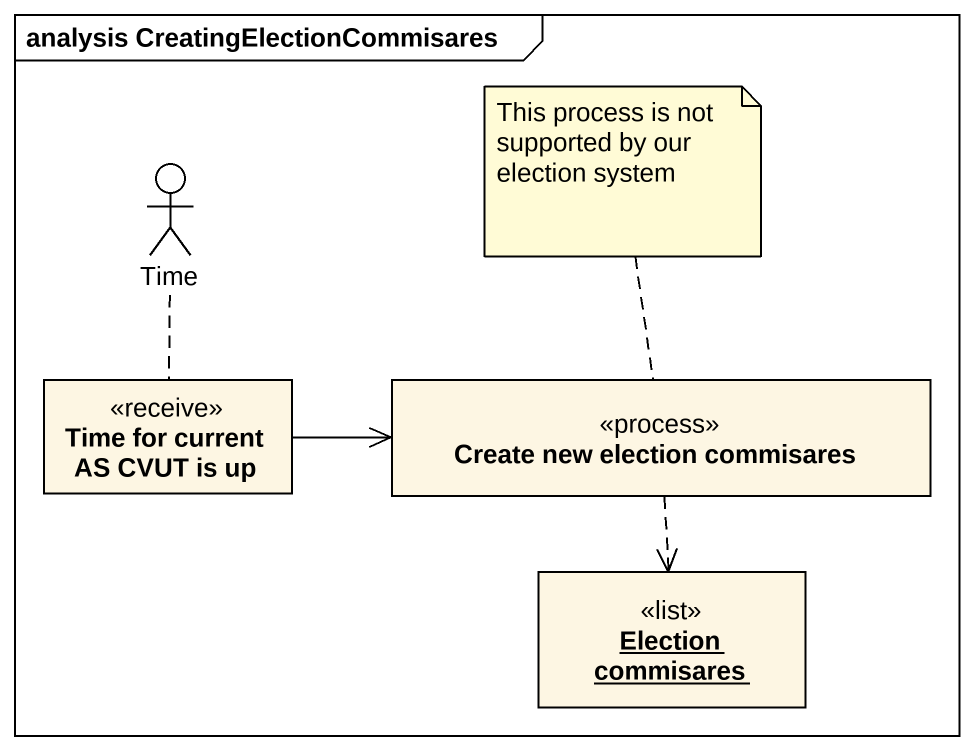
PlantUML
@startuml
mainframe analysis CreatingElectionCommisares
allowmixing
hide circle
hide empty members
actor Time
class "Time for current AS CVUT is up" as Time_for_current_AS_CVUT_is <<receive>>
class "Create new election commisares" as Create_new_election <<process>>
object "Election commisares" as Election_commisares <<list>>
Time .. Time_for_current_AS_CVUT_is
Time_for_current_AS_CVUT_is -right-> Create_new_election
Create_new_election ..> Election_commisares
note top of Create_new_election : This process is not supported by our election system
@enduml
